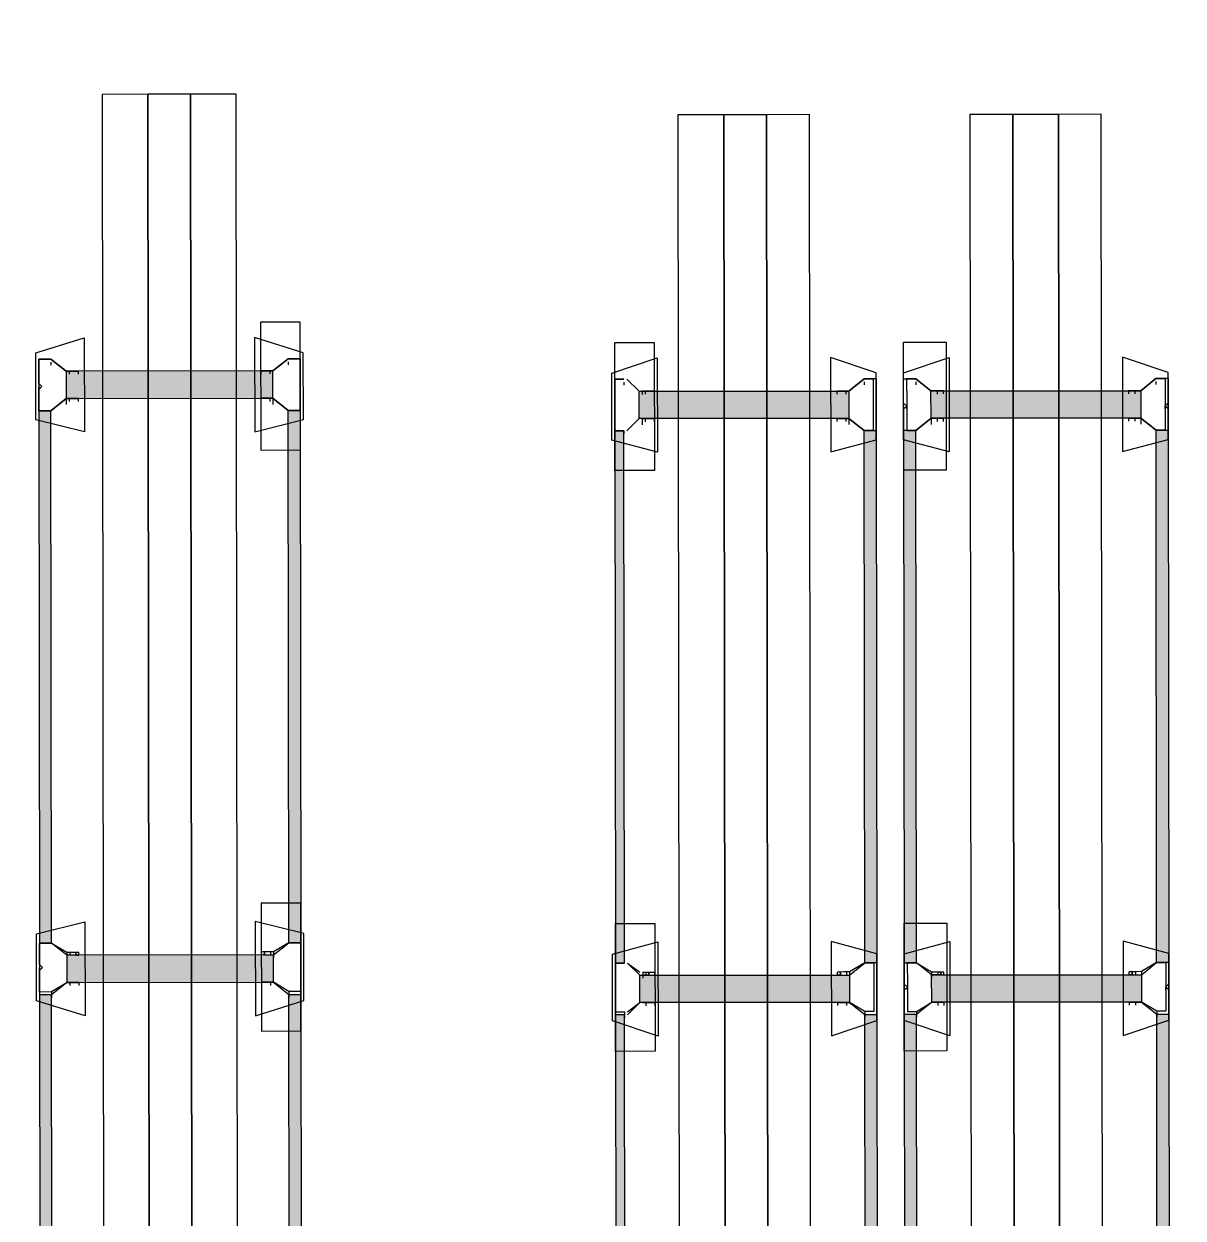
# Model space of a CAD drawing. Header units: feet. Extents: x -99009 to 3252343, y -11094690 to 9035152.
# Drawn here: x 2521591 to 2523581, y -1945439 to -1943391 of the extents above; entities that cross this region are included whole.
import ezdxf

# ---------------------------------------------------------------- set-up
doc = ezdxf.new("R2010")
doc.units = ezdxf.units.FT
doc.layers.add('1', color=1, linetype='Continuous')

# ---------------------------------------------------------------- blocks, each defined once
blk = doc.blocks.new('RM Stand 1')
at = {"transparency": 33554687}
for color, points in [(256, [(733127.3, -1125512.3), (734040.4, -1125491.4), (733127.3, -1125491.4)]), (256, [(733127.3, -1125512.3), (734040.4, -1125512.3), (734040.4, -1125491.4)]), (256, [(734129, -1125512.3), (735036.9, -1125491.4), (734129, -1125491.4)]), (256, [(734129, -1125512.3), (735036.9, -1125512.3), (735036.9, -1125491.4)]), (1, [(733106.4, -1125893.2), (733059.5, -1125538.4), (733059.5, -1125893.2)]), (1, [(733106.4, -1125893.2), (733106.4, -1125538.4), (733059.5, -1125538.4)]), (1, [(734108.2, -1125893.2), (734061.2, -1125538.4), (734061.2, -1125893.2)]), (1, [(734108.2, -1125893.2), (734108.2, -1125538.4), (734061.2, -1125538.4)]), (1, [(734108.2, -1125893.2), (734061.2, -1125538.4), (734061.2, -1125893.2)]), (1, [(734108.2, -1125893.2), (734108.2, -1125538.4), (734061.2, -1125538.4)]), (256, [(733127.3, -1125940.1), (734040.4, -1125919.2), (733127.3, -1125919.2)]), (256, [(733127.3, -1125940.1), (734040.4, -1125940.1), (734040.4, -1125919.2)]), (256, [(734129, -1125940.1), (735036.9, -1125919.2), (734129, -1125919.2)]), (256, [(734129, -1125940.1), (735036.9, -1125940.1), (735036.9, -1125919.2)]), (256, [(733127.3, -1129487.9), (734040.4, -1129508.8), (733127.3, -1129508.8)]), (256, [(733127.3, -1129487.9), (734040.4, -1129487.9), (734040.4, -1129508.8)]), (256, [(734129, -1129487.9), (735036.9, -1129508.8), (734129, -1129508.8)]), (256, [(734129, -1129487.9), (735036.9, -1129487.9), (735036.9, -1129508.8)]), (1, [(733106.4, -1129534.9), (733059.5, -1129894.9), (733059.5, -1129534.9)]), (1, [(733106.4, -1129534.9), (733106.4, -1129894.9), (733059.5, -1129894.9)]), (1, [(734108.2, -1129534.9), (734061.2, -1129894.9), (734061.2, -1129534.9)]), (1, [(734108.2, -1129534.9), (734108.2, -1129894.9), (734061.2, -1129894.9)]), (1, [(734108.2, -1129534.9), (734061.2, -1129894.9), (734061.2, -1129534.9)]), (1, [(734108.2, -1129534.9), (734108.2, -1129894.9), (734061.2, -1129894.9)]), (256, [(733127.3, -1129921), (734040.4, -1129941.9), (733127.3, -1129941.9)]), (256, [(733127.3, -1129921), (734040.4, -1129921), (734040.4, -1129941.9)]), (256, [(734129, -1129921), (735036.9, -1129941.9), (734129, -1129941.9)]), (256, [(734129, -1129921), (735036.9, -1129921), (735036.9, -1129941.9)]), (256, [(733127.3, -1129988.8), (734040.4, -1130009.7), (733127.3, -1130009.7)]), (256, [(733127.3, -1129988.8), (734040.4, -1129988.8), (734040.4, -1130009.7)]), (256, [(734129, -1129988.8), (735036.9, -1130009.7), (734129, -1130009.7)]), (256, [(734129, -1129988.8), (735036.9, -1129988.8), (735036.9, -1130009.7)]), (1, [(733106.4, -1130035.8), (733059.5, -1130395.8), (733059.5, -1130035.8)]), (1, [(733106.4, -1130035.8), (733106.4, -1130395.8), (733059.5, -1130395.8)]), (1, [(734108.2, -1130035.8), (734061.2, -1130395.8), (734061.2, -1130035.8)]), (1, [(734108.2, -1130035.8), (734108.2, -1130395.8), (734061.2, -1130395.8)]), (1, [(734108.2, -1130035.8), (734061.2, -1130395.8), (734061.2, -1130035.8)]), (1, [(734108.2, -1130035.8), (734108.2, -1130395.8), (734061.2, -1130395.8)]), (256, [(733127.3, -1130421.9), (734040.4, -1130437.5), (733127.3, -1130437.5)]), (256, [(733127.3, -1130421.9), (734040.4, -1130421.9), (734040.4, -1130437.5)]), (256, [(734129, -1130421.9), (735036.9, -1130437.5), (734129, -1130437.5)]), (256, [(734129, -1130421.9), (735036.9, -1130421.9), (735036.9, -1130437.5)])]:
    blk.add_hatch(color=color, dxfattribs=at).paths.add_polyline_path(points)
for points in [[(732976, -1125491.4), (732976, -1125559.3), (733195.1, -1125559.3), (733195.1, -1125491.4), (732976, -1125491.4)], [(733028.2, -1125486.2), (733002.1, -1125569.7), (733163.8, -1125569.7), (733143, -1125486.2), (733028.2, -1125486.2)], [(733127.3, -1125491.4), (734040.4, -1125491.4), (734040.4, -1125512.3), (733127.3, -1125512.3), (733127.3, -1125491.4), (733038.6, -1125491.4)], [(733038.6, -1125512.3), (733038.6, -1125491.4), (733038.6, -1125512.3)], [(733038.6, -1125491.4), (733080.4, -1125491.4), (733038.6, -1125491.4)], [(733080.4, -1125491.4), (733085.6, -1125491.4), (733080.4, -1125491.4)], [(733085.6, -1125491.4), (733090.8, -1125491.4), (733085.6, -1125491.4)], [(733090.8, -1125491.4), (733127.3, -1125491.4), (733090.8, -1125491.4)], [(733127.3, -1125491.4), (733127.3, -1125512.3), (733127.3, -1125491.4)], [(733972.5, -1125491.4), (733972.5, -1125559.3), (734191.7, -1125559.3), (734191.7, -1125491.4), (733972.5, -1125491.4)], [(733972.5, -1125491.4), (733972.5, -1125559.3), (734191.7, -1125559.3), (734191.7, -1125491.4), (733972.5, -1125491.4)], [(734024.7, -1125486.2), (734003.8, -1125569.7), (734165.6, -1125569.7), (734139.5, -1125486.2), (734024.7, -1125486.2)], [(734024.7, -1125486.2), (734003.8, -1125569.7), (734165.6, -1125569.7), (734139.5, -1125486.2), (734024.7, -1125486.2)], [(734129, -1125491.4), (735036.9, -1125491.4), (735036.9, -1125512.3), (734129, -1125512.3), (734129, -1125491.4), (734040.4, -1125491.4)], [(734040.4, -1125512.3), (734040.4, -1125491.4), (734040.4, -1125512.3)], [(734040.4, -1125491.4), (734076.9, -1125491.4), (734040.4, -1125491.4)], [(734040.4, -1125491.4), (734129, -1125491.4)], [(734040.4, -1125512.3), (734040.4, -1125491.4), (734040.4, -1125512.3)], [(734040.4, -1125491.4), (734076.9, -1125491.4), (734040.4, -1125491.4)], [(734076.9, -1125491.4), (734082.1, -1125491.4), (734076.9, -1125491.4)], [(734076.9, -1125491.4), (734082.1, -1125491.4), (734076.9, -1125491.4)], [(734082.1, -1125491.4), (734087.3, -1125491.4), (734082.1, -1125491.4)], [(734082.1, -1125491.4), (734087.3, -1125491.4), (734082.1, -1125491.4)], [(734123.8, -1125491.4), (734087.3, -1125491.4), (734129, -1125491.4)], [(734123.8, -1125491.4), (734087.3, -1125491.4), (734129, -1125491.4)], [(734123.8, -1125491.4), (734123.8, -1125512.3)], [(734123.8, -1125491.4), (734123.8, -1125512.3)], [(734129, -1125512.3), (734129, -1125491.4)], [(734129, -1125512.3), (734129, -1125491.4)], [(733059.5, -1125538.4), (733038.6, -1125512.3), (733059.5, -1125538.4)], [(733043.8, -1125512.3), (733049, -1125512.3)], [(733127.3, -1125512.3), (733106.4, -1125538.4), (733127.3, -1125512.3)], [(734061.2, -1125538.4), (734040.4, -1125512.3), (734056, -1125538.4)], [(734061.2, -1125538.4), (734040.4, -1125512.3), (734056, -1125538.4)], [(734123.8, -1125512.3), (734108.2, -1125538.4), (734129, -1125512.3)], [(734123.8, -1125512.3), (734108.2, -1125538.4), (734129, -1125512.3)], [(734123.8, -1125512.3), (734129, -1125512.3)], [(734123.8, -1125512.3), (734129, -1125512.3)], [(734129, -1125512.3), (734134.3, -1125512.3)], [(734129, -1125512.3), (734134.3, -1125512.3)], [(733059.5, -1125543.6), (733059.5, -1125538.4), (733059.5, -1125543.6)], [(733106.4, -1125893.2), (733106.4, -1125538.4), (733059.5, -1125538.4), (733059.5, -1125893.2), (733106.4, -1125893.2)], [(733059.5, -1125554), (733059.5, -1125548.8), (733059.5, -1125543.6), (733059.5, -1125548.8), (733059.5, -1125554)], [(733059.5, -1125543.6), (733064.7, -1125543.6)], [(733059.5, -1125554), (733059.5, -1125559.3), (733059.5, -1125554)], [(733106.4, -1125538.4), (733111.7, -1125538.4)], [(733106.4, -1125538.4), (733106.4, -1125543.6), (733106.4, -1125538.4)], [(733106.4, -1125554), (733106.4, -1125548.8), (733106.4, -1125543.6), (733106.4, -1125548.8), (733106.4, -1125554)], [(733106.4, -1125543.6), (733111.7, -1125543.6)], [(733106.4, -1125543.6), (733111.7, -1125543.6)], [(733106.4, -1125554), (733106.4, -1125559.3), (733106.4, -1125554)], [(733111.7, -1125538.4), (733116.9, -1125538.4)], [(734056, -1125543.6), (734061.2, -1125543.6), (734061.2, -1125538.4)], [(734056, -1125538.4), (734056, -1125543.6)], [(734056, -1125538.4), (734061.2, -1125538.4)], [(734056, -1125543.6), (734061.2, -1125543.6), (734061.2, -1125538.4)], [(734056, -1125538.4), (734056, -1125543.6)], [(734056, -1125538.4), (734061.2, -1125538.4)], [(734056, -1125554), (734061.2, -1125554), (734061.2, -1125548.8), (734061.2, -1125543.6)], [(734056, -1125543.6), (734056, -1125548.8), (734056, -1125554)], [(734056, -1125543.6), (734061.2, -1125543.6)], [(734056, -1125554), (734061.2, -1125554), (734061.2, -1125548.8), (734061.2, -1125543.6)], [(734056, -1125543.6), (734056, -1125548.8), (734056, -1125554)], [(734056, -1125543.6), (734061.2, -1125543.6)], [(734061.2, -1125554), (734056, -1125554), (734056, -1125559.3)], [(734061.2, -1125554), (734061.2, -1125559.3), (734056, -1125559.3)], [(734061.2, -1125554), (734056, -1125554), (734056, -1125559.3)], [(734061.2, -1125554), (734061.2, -1125559.3), (734056, -1125559.3)], [(734061.2, -1125538.4), (734066.4, -1125538.4)], [(734108.2, -1125893.2), (734108.2, -1125538.4), (734061.2, -1125538.4), (734061.2, -1125893.2), (734108.2, -1125893.2)], [(734061.2, -1125538.4), (734066.4, -1125538.4)], [(734108.2, -1125893.2), (734108.2, -1125538.4), (734061.2, -1125538.4), (734061.2, -1125893.2), (734108.2, -1125893.2)], [(734108.2, -1125538.4), (734108.2, -1125543.6), (734108.2, -1125538.4)], [(734108.2, -1125538.4), (734108.2, -1125543.6), (734108.2, -1125538.4)], [(734108.2, -1125554), (734108.2, -1125548.8), (734108.2, -1125543.6), (734108.2, -1125548.8), (734108.2, -1125554)], [(734108.2, -1125543.6), (734113.4, -1125543.6)], [(734108.2, -1125543.6), (734113.4, -1125543.6)], [(734108.2, -1125554), (734108.2, -1125548.8), (734108.2, -1125543.6), (734108.2, -1125548.8), (734108.2, -1125554)], [(734108.2, -1125543.6), (734113.4, -1125543.6)], [(734108.2, -1125543.6), (734113.4, -1125543.6)], [(734108.2, -1125554), (734108.2, -1125559.3), (734108.2, -1125554)], [(734108.2, -1125554), (734108.2, -1125559.3), (734108.2, -1125554)], [(733059.5, -1125559.3), (733064.7, -1125559.3)], [(733106.4, -1125559.3), (733111.7, -1125559.3)], [(734108.2, -1125559.3), (734113.4, -1125559.3)], [(734108.2, -1125559.3), (734113.4, -1125559.3)], [(732584.7, -1125679.2), (738584.7, -1125679.2), (738584.7, -1125601), (732584.7, -1125601), (732584.7, -1125679.2)], [(732584.7, -1125752.3), (738584.7, -1125752.3), (738584.7, -1125679.2), (732584.7, -1125679.2), (732584.7, -1125752.3)], [(732584.7, -1125830.6), (738584.7, -1125830.6), (738584.7, -1125752.3), (732584.7, -1125752.3), (732584.7, -1125830.6)], [(733028.2, -1125945.3), (733002.1, -1125861.9), (733163.8, -1125861.9), (733143, -1125945.3), (733028.2, -1125945.3)], [(734024.7, -1125945.3), (734003.8, -1125861.9), (734165.6, -1125861.9), (734139.5, -1125945.3), (734024.7, -1125945.3)], [(734024.7, -1125945.3), (734003.8, -1125861.9), (734165.6, -1125861.9), (734139.5, -1125945.3), (734024.7, -1125945.3)], [(733059.5, -1125877.5), (733059.5, -1125872.3), (733059.5, -1125877.5)], [(733059.5, -1125872.3), (733064.7, -1125872.3)], [(733059.5, -1125877.5), (733059.5, -1125882.7), (733059.5, -1125887.9), (733059.5, -1125882.7), (733059.5, -1125877.5)], [(733106.4, -1125877.5), (733106.4, -1125872.3), (733106.4, -1125877.5)], [(733106.4, -1125872.3), (733111.7, -1125872.3)], [(733106.4, -1125877.5), (733106.4, -1125882.7), (733106.4, -1125887.9), (733106.4, -1125882.7), (733106.4, -1125877.5)], [(734061.2, -1125877.5), (734056, -1125877.5), (734056, -1125872.3)], [(734061.2, -1125877.5), (734061.2, -1125872.3), (734056, -1125872.3)], [(734061.2, -1125877.5), (734056, -1125877.5), (734056, -1125872.3)], [(734061.2, -1125877.5), (734061.2, -1125872.3), (734056, -1125872.3)], [(734056, -1125877.5), (734061.2, -1125877.5), (734061.2, -1125882.7), (734061.2, -1125887.9)], [(734056, -1125887.9), (734056, -1125882.7), (734056, -1125877.5)], [(734056, -1125877.5), (734061.2, -1125877.5), (734061.2, -1125882.7), (734061.2, -1125887.9)], [(734056, -1125887.9), (734056, -1125882.7), (734056, -1125877.5)], [(734108.2, -1125877.5), (734108.2, -1125872.3), (734108.2, -1125877.5)], [(734108.2, -1125872.3), (734113.4, -1125872.3)], [(734108.2, -1125877.5), (734108.2, -1125872.3), (734108.2, -1125877.5)], [(734108.2, -1125872.3), (734113.4, -1125872.3)], [(734108.2, -1125877.5), (734108.2, -1125882.7), (734108.2, -1125887.9), (734108.2, -1125882.7), (734108.2, -1125877.5)], [(734108.2, -1125877.5), (734108.2, -1125882.7), (734108.2, -1125887.9), (734108.2, -1125882.7), (734108.2, -1125877.5)], [(733059.5, -1125893.2), (733038.6, -1125919.2), (733059.5, -1125893.2)], [(733059.5, -1125887.9), (733064.7, -1125887.9)], [(733059.5, -1125887.9), (733059.5, -1125893.2), (733059.5, -1125887.9)], [(733106.4, -1125887.9), (733111.7, -1125887.9)], [(733106.4, -1125893.2), (733106.4, -1125887.9), (733106.4, -1125893.2)], [(733106.4, -1125887.9), (733111.7, -1125887.9)], [(733127.3, -1125919.2), (733106.4, -1125893.2), (733127.3, -1125919.2)], [(733106.4, -1125893.2), (733111.7, -1125893.2)], [(733111.7, -1125893.2), (733116.9, -1125893.2)], [(734061.2, -1125893.2), (734040.4, -1125919.2), (734056, -1125893.2)], [(734061.2, -1125893.2), (734040.4, -1125919.2), (734056, -1125893.2)], [(734056, -1125887.9), (734061.2, -1125887.9)], [(734056, -1125887.9), (734061.2, -1125887.9), (734061.2, -1125893.2)], [(734056, -1125893.2), (734056, -1125887.9)], [(734056, -1125887.9), (734061.2, -1125887.9)], [(734056, -1125887.9), (734061.2, -1125887.9), (734061.2, -1125893.2)], [(734056, -1125893.2), (734056, -1125887.9)], [(734056, -1125893.2), (734061.2, -1125893.2)], [(734056, -1125893.2), (734061.2, -1125893.2)], [(734061.2, -1125893.2), (734066.4, -1125893.2)], [(734061.2, -1125893.2), (734066.4, -1125893.2)], [(734108.2, -1125887.9), (734113.4, -1125887.9)], [(734108.2, -1125893.2), (734108.2, -1125887.9), (734108.2, -1125893.2)], [(734108.2, -1125887.9), (734113.4, -1125887.9)], [(734108.2, -1125887.9), (734113.4, -1125887.9)], [(734108.2, -1125893.2), (734108.2, -1125887.9), (734108.2, -1125893.2)], [(734108.2, -1125887.9), (734113.4, -1125887.9)], [(734123.8, -1125919.2), (734108.2, -1125893.2), (734129, -1125919.2)], [(734123.8, -1125919.2), (734108.2, -1125893.2), (734129, -1125919.2)], [(733038.6, -1125919.2), (733038.6, -1125940.1), (733038.6, -1125919.2)], [(733043.8, -1125919.2), (733049, -1125919.2)], [(733127.3, -1125940.1), (734040.4, -1125940.1), (734040.4, -1125919.2), (733127.3, -1125919.2), (733127.3, -1125940.1)], [(733127.3, -1125940.1), (733127.3, -1125919.2), (733127.3, -1125940.1)], [(734040.4, -1125919.2), (734040.4, -1125940.1), (734040.4, -1125919.2)], [(734040.4, -1125919.2), (734040.4, -1125940.1), (734040.4, -1125919.2)], [(734123.8, -1125940.1), (734123.8, -1125919.2)], [(734123.8, -1125919.2), (734129, -1125919.2)], [(734123.8, -1125940.1), (734123.8, -1125919.2)], [(734123.8, -1125919.2), (734129, -1125919.2)], [(734129, -1125940.1), (735036.9, -1125940.1), (735036.9, -1125919.2), (734129, -1125919.2), (734129, -1125940.1)], [(734129, -1125919.2), (734129, -1125940.1)], [(734129, -1125919.2), (734134.3, -1125919.2)], [(734129, -1125919.2), (734129, -1125940.1)], [(734129, -1125919.2), (734134.3, -1125919.2)], [(733038.6, -1125940.1), (733127.3, -1125940.1)], [(733038.6, -1125940.1), (733080.4, -1125940.1), (733038.6, -1125940.1)], [(733085.6, -1125934.9), (733080.4, -1125940.1), (733085.6, -1125940.1)], [(733085.6, -1125934.9), (733090.8, -1125940.1), (733085.6, -1125940.1)], [(733090.8, -1125940.1), (733127.3, -1125940.1), (733090.8, -1125940.1)], [(734040.4, -1125940.1), (734129, -1125940.1)], [(734040.4, -1125940.1), (734076.9, -1125940.1), (734040.4, -1125940.1)], [(734040.4, -1125940.1), (734129, -1125940.1)], [(734040.4, -1125940.1), (734076.9, -1125940.1), (734040.4, -1125940.1)], [(734082.1, -1125934.9), (734076.9, -1125940.1), (734082.1, -1125940.1)], [(734082.1, -1125934.9), (734076.9, -1125940.1), (734082.1, -1125940.1)], [(734082.1, -1125934.9), (734087.3, -1125940.1), (734082.1, -1125940.1)], [(734082.1, -1125934.9), (734087.3, -1125940.1), (734082.1, -1125940.1)], [(734123.8, -1125940.1), (734087.3, -1125940.1), (734129, -1125940.1)], [(734123.8, -1125940.1), (734087.3, -1125940.1), (734129, -1125940.1)], [(733028.2, -1129487.9), (733002.1, -1129566.2), (733163.8, -1129566.2), (733143, -1129487.9), (733028.2, -1129487.9)], [(733038.6, -1129487.9), (733127.3, -1129487.9)], [(733038.6, -1129487.9), (733038.6, -1129508.8)], [(733080.4, -1129487.9), (733038.6, -1129487.9)], [(733080.4, -1129493.2), (733085.6, -1129493.2), (733080.4, -1129487.9)], [(733085.6, -1129487.9), (733090.8, -1129487.9)], [(733090.8, -1129493.2), (733085.6, -1129493.2), (733090.8, -1129487.9)], [(733127.3, -1129487.9), (733090.8, -1129487.9)], [(733127.3, -1129487.9), (734040.4, -1129487.9), (734040.4, -1129508.8), (733127.3, -1129508.8), (733127.3, -1129487.9)], [(733127.3, -1129493.2), (733127.3, -1129508.8), (733127.3, -1129487.9)], [(734024.7, -1129487.9), (734003.8, -1129566.2), (734165.6, -1129566.2), (734139.5, -1129487.9), (734024.7, -1129487.9)], [(734024.7, -1129487.9), (734003.8, -1129566.2), (734165.6, -1129566.2), (734139.5, -1129487.9), (734024.7, -1129487.9)], [(734040.4, -1129487.9), (734129, -1129487.9)], [(734040.4, -1129487.9), (734040.4, -1129508.8)], [(734076.9, -1129487.9), (734040.4, -1129487.9)], [(734040.4, -1129487.9), (734129, -1129487.9)], [(734040.4, -1129487.9), (734040.4, -1129508.8)], [(734076.9, -1129487.9), (734040.4, -1129487.9)], [(734076.9, -1129493.2), (734082.1, -1129493.2), (734076.9, -1129487.9)], [(734076.9, -1129493.2), (734082.1, -1129493.2), (734076.9, -1129487.9)], [(734082.1, -1129487.9), (734087.3, -1129487.9)], [(734087.3, -1129493.2), (734082.1, -1129493.2), (734087.3, -1129487.9)], [(734082.1, -1129487.9), (734087.3, -1129487.9)], [(734087.3, -1129493.2), (734082.1, -1129493.2), (734087.3, -1129487.9)], [(734129, -1129487.9), (734087.3, -1129487.9)], [(734129, -1129487.9), (734087.3, -1129487.9)], [(734129, -1129487.9), (735036.9, -1129487.9), (735036.9, -1129508.8), (734129, -1129508.8), (734129, -1129487.9)], [(734129, -1129508.8), (734129, -1129487.9)], [(734129, -1129508.8), (734129, -1129487.9)], [(733038.6, -1129508.8), (733038.6, -1129493.2)], [(733038.6, -1129493.2), (733080.4, -1129493.2)], [(733059.5, -1129534.9), (733038.6, -1129508.8), (733059.5, -1129534.9)], [(733043.8, -1129508.8), (733049, -1129508.8)], [(733085.6, -1129493.2), (733090.8, -1129493.2)], [(733090.8, -1129493.2), (733127.3, -1129493.2)], [(733127.3, -1129508.8), (733106.4, -1129534.9), (733127.3, -1129508.8)], [(734040.4, -1129508.8), (734040.4, -1129493.2)], [(734040.4, -1129493.2), (734076.9, -1129493.2)], [(734040.4, -1129508.8), (734040.4, -1129493.2)], [(734040.4, -1129493.2), (734076.9, -1129493.2)], [(734061.2, -1129534.9), (734040.4, -1129508.8), (734056, -1129534.9)], [(734061.2, -1129534.9), (734040.4, -1129508.8), (734056, -1129534.9)], [(734082.1, -1129493.2), (734087.3, -1129493.2)], [(734082.1, -1129493.2), (734087.3, -1129493.2)], [(734087.3, -1129493.2), (734123.8, -1129493.2)], [(734087.3, -1129493.2), (734123.8, -1129493.2)], [(734123.8, -1129508.8), (734108.2, -1129534.9), (734129, -1129508.8)], [(734123.8, -1129508.8), (734108.2, -1129534.9), (734129, -1129508.8)], [(734123.8, -1129493.2), (734123.8, -1129508.8)], [(734123.8, -1129493.2), (734123.8, -1129508.8)], [(734123.8, -1129508.8), (734129, -1129508.8)], [(734123.8, -1129508.8), (734129, -1129508.8)], [(734129, -1129508.8), (734134.3, -1129508.8)], [(734129, -1129508.8), (734134.3, -1129508.8)], [(733059.5, -1129545.3), (733059.5, -1129534.9), (733059.5, -1129545.3)], [(733106.4, -1129534.9), (733106.4, -1129894.9), (733059.5, -1129894.9), (733059.5, -1129534.9), (733106.4, -1129534.9)], [(733059.5, -1129550.6), (733059.5, -1129545.3), (733059.5, -1129550.6)], [(733059.5, -1129545.3), (733064.7, -1129545.3)], [(733059.5, -1129550.6), (733059.5, -1129555.8), (733059.5, -1129550.6)], [(733106.4, -1129534.9), (733111.7, -1129534.9)], [(733106.4, -1129534.9), (733106.4, -1129545.3), (733106.4, -1129534.9)], [(733106.4, -1129550.6), (733106.4, -1129545.3), (733106.4, -1129550.6)], [(733106.4, -1129545.3), (733111.7, -1129545.3)], [(733106.4, -1129545.3), (733111.7, -1129545.3)], [(733106.4, -1129550.6), (733106.4, -1129555.8), (733106.4, -1129550.6)], [(733111.7, -1129534.9), (733116.9, -1129534.9)], [(734056, -1129545.3), (734061.2, -1129545.3), (734061.2, -1129534.9)], [(734056, -1129534.9), (734056, -1129545.3)], [(734056, -1129534.9), (734061.2, -1129534.9)], [(734056, -1129545.3), (734061.2, -1129545.3), (734061.2, -1129534.9)], [(734056, -1129534.9), (734056, -1129545.3)], [(734056, -1129534.9), (734061.2, -1129534.9)], [(734056, -1129550.6), (734061.2, -1129550.6), (734061.2, -1129545.3)], [(734056, -1129545.3), (734056, -1129550.6)], [(734056, -1129545.3), (734061.2, -1129545.3)], [(734056, -1129550.6), (734061.2, -1129550.6), (734061.2, -1129545.3)], [(734056, -1129545.3), (734056, -1129550.6)], [(734056, -1129545.3), (734061.2, -1129545.3)], [(734061.2, -1129550.6), (734056, -1129550.6), (734056, -1129555.8)], [(734061.2, -1129550.6), (734061.2, -1129555.8), (734056, -1129555.8)], [(734061.2, -1129550.6), (734056, -1129550.6), (734056, -1129555.8)], [(734061.2, -1129550.6), (734061.2, -1129555.8), (734056, -1129555.8)], [(734061.2, -1129534.9), (734066.4, -1129534.9)], [(734108.2, -1129534.9), (734108.2, -1129894.9), (734061.2, -1129894.9), (734061.2, -1129534.9), (734108.2, -1129534.9)], [(734061.2, -1129534.9), (734066.4, -1129534.9)], [(734108.2, -1129534.9), (734108.2, -1129894.9), (734061.2, -1129894.9), (734061.2, -1129534.9), (734108.2, -1129534.9)], [(734108.2, -1129534.9), (734108.2, -1129545.3), (734108.2, -1129534.9)], [(734108.2, -1129534.9), (734108.2, -1129545.3), (734108.2, -1129534.9)], [(734108.2, -1129550.6), (734108.2, -1129545.3), (734108.2, -1129550.6)], [(734108.2, -1129545.3), (734113.4, -1129545.3)], [(734108.2, -1129545.3), (734113.4, -1129545.3)], [(734108.2, -1129550.6), (734108.2, -1129545.3), (734108.2, -1129550.6)], [(734108.2, -1129545.3), (734113.4, -1129545.3)], [(734108.2, -1129545.3), (734113.4, -1129545.3)], [(734108.2, -1129550.6), (734108.2, -1129555.8), (734108.2, -1129550.6)], [(734108.2, -1129550.6), (734108.2, -1129555.8), (734108.2, -1129550.6)], [(733059.5, -1129555.8), (733064.7, -1129555.8)], [(733106.4, -1129555.8), (733111.7, -1129555.8)], [(734108.2, -1129555.8), (734113.4, -1129555.8)], [(734108.2, -1129555.8), (734113.4, -1129555.8)], [(732584.7, -1129602.7), (738584.7, -1129602.7), (738584.7, -1129675.8), (732584.7, -1129675.8), (732584.7, -1129602.7)], [(732584.7, -1129675.8), (738584.7, -1129675.8), (738584.7, -1129754), (732584.7, -1129754), (732584.7, -1129675.8)], [(732584.7, -1129754), (738584.7, -1129754), (738584.7, -1129827.1), (732584.7, -1129827.1), (732584.7, -1129754)], [(732976, -1129941.9), (732976, -1129868.8), (733195.1, -1129868.8), (733195.1, -1129941.9), (732976, -1129941.9)], [(733028.2, -1129941.9), (733002.1, -1129863.6), (733163.8, -1129863.6), (733143, -1129941.9), (733028.2, -1129941.9)], [(733059.5, -1129879.2), (733059.5, -1129874), (733059.5, -1129879.2)], [(733059.5, -1129874), (733064.7, -1129874)], [(733059.5, -1129879.2), (733059.5, -1129884.5), (733059.5, -1129879.2)], [(733106.4, -1129879.2), (733106.4, -1129874), (733106.4, -1129879.2)], [(733106.4, -1129874), (733111.7, -1129874)], [(733106.4, -1129879.2), (733106.4, -1129884.5), (733106.4, -1129879.2)], [(733972.5, -1129941.9), (733972.5, -1129868.8), (734191.7, -1129868.8), (734191.7, -1129941.9), (733972.5, -1129941.9)], [(733972.5, -1129941.9), (733972.5, -1129868.8), (734191.7, -1129868.8), (734191.7, -1129941.9), (733972.5, -1129941.9)], [(734024.7, -1129941.9), (734003.8, -1129863.6), (734165.6, -1129863.6), (734139.5, -1129941.9), (734024.7, -1129941.9)], [(734024.7, -1129941.9), (734003.8, -1129863.6), (734165.6, -1129863.6), (734139.5, -1129941.9), (734024.7, -1129941.9)], [(734061.2, -1129879.2), (734056, -1129879.2), (734056, -1129874)], [(734061.2, -1129879.2), (734061.2, -1129874), (734056, -1129874)], [(734061.2, -1129879.2), (734056, -1129879.2), (734056, -1129874)], [(734061.2, -1129879.2), (734061.2, -1129874), (734056, -1129874)], [(734056, -1129879.2), (734061.2, -1129879.2), (734061.2, -1129884.5)], [(734056, -1129884.5), (734056, -1129879.2)], [(734056, -1129879.2), (734061.2, -1129879.2), (734061.2, -1129884.5)], [(734056, -1129884.5), (734056, -1129879.2)], [(734108.2, -1129879.2), (734108.2, -1129874), (734108.2, -1129879.2)], [(734108.2, -1129874), (734113.4, -1129874)], [(734108.2, -1129879.2), (734108.2, -1129874), (734108.2, -1129879.2)], [(734108.2, -1129874), (734113.4, -1129874)], [(734108.2, -1129879.2), (734108.2, -1129884.5), (734108.2, -1129879.2)], [(734108.2, -1129879.2), (734108.2, -1129884.5), (734108.2, -1129879.2)], [(733059.5, -1129894.9), (733038.6, -1129921), (733059.5, -1129894.9)], [(733059.5, -1129884.5), (733064.7, -1129884.5)], [(733059.5, -1129884.5), (733059.5, -1129894.9), (733059.5, -1129884.5)], [(733106.4, -1129884.5), (733111.7, -1129884.5)], [(733106.4, -1129894.9), (733106.4, -1129884.5), (733106.4, -1129894.9)], [(733106.4, -1129884.5), (733111.7, -1129884.5)], [(733127.3, -1129921), (733106.4, -1129894.9), (733127.3, -1129921)], [(733106.4, -1129894.9), (733111.7, -1129894.9)], [(733111.7, -1129894.9), (733116.9, -1129894.9)], [(734061.2, -1129894.9), (734040.4, -1129921), (734056, -1129894.9)], [(734061.2, -1129894.9), (734040.4, -1129921), (734056, -1129894.9)], [(734056, -1129884.5), (734061.2, -1129884.5)], [(734056, -1129884.5), (734061.2, -1129884.5), (734061.2, -1129894.9)], [(734056, -1129894.9), (734056, -1129884.5)], [(734056, -1129884.5), (734061.2, -1129884.5)], [(734056, -1129884.5), (734061.2, -1129884.5), (734061.2, -1129894.9)], [(734056, -1129894.9), (734056, -1129884.5)], [(734056, -1129894.9), (734061.2, -1129894.9)], [(734056, -1129894.9), (734061.2, -1129894.9)], [(734061.2, -1129894.9), (734066.4, -1129894.9)], [(734061.2, -1129894.9), (734066.4, -1129894.9)], [(734108.2, -1129884.5), (734113.4, -1129884.5)], [(734108.2, -1129894.9), (734108.2, -1129884.5), (734108.2, -1129894.9)], [(734108.2, -1129884.5), (734113.4, -1129884.5)], [(734108.2, -1129884.5), (734113.4, -1129884.5)], [(734108.2, -1129894.9), (734108.2, -1129884.5), (734108.2, -1129894.9)], [(734108.2, -1129884.5), (734113.4, -1129884.5)], [(734123.8, -1129921), (734108.2, -1129894.9), (734129, -1129921)], [(734123.8, -1129921), (734108.2, -1129894.9), (734129, -1129921)], [(733127.3, -1129941.9), (734040.4, -1129941.9), (734040.4, -1129921), (733127.3, -1129921), (733127.3, -1129941.9), (733038.6, -1129941.9)], [(733038.6, -1129921), (733038.6, -1129936.6)], [(733038.6, -1129941.9), (733038.6, -1129921)], [(733043.8, -1129921), (733049, -1129921)], [(733127.3, -1129936.6), (733127.3, -1129921), (733127.3, -1129941.9)], [(734129, -1129941.9), (735036.9, -1129941.9), (735036.9, -1129921), (734129, -1129921), (734129, -1129941.9), (734040.4, -1129941.9)], [(734040.4, -1129921), (734040.4, -1129936.6)], [(734040.4, -1129941.9), (734040.4, -1129921)], [(734040.4, -1129921), (734040.4, -1129936.6)], [(734040.4, -1129941.9), (734040.4, -1129921)], [(734123.8, -1129936.6), (734123.8, -1129921)], [(734123.8, -1129921), (734129, -1129921)], [(734123.8, -1129936.6), (734123.8, -1129921)], [(734123.8, -1129921), (734129, -1129921)], [(734129, -1129921), (734129, -1129941.9)], [(734129, -1129921), (734134.3, -1129921)], [(734129, -1129921), (734129, -1129941.9)], [(734129, -1129921), (734134.3, -1129921)], [(733038.6, -1129936.6), (733080.4, -1129936.6)], [(733080.4, -1129936.6), (733085.6, -1129936.6), (733080.4, -1129941.9)], [(733085.6, -1129936.6), (733090.8, -1129936.6)], [(733090.8, -1129936.6), (733085.6, -1129936.6), (733090.8, -1129941.9)], [(733090.8, -1129936.6), (733127.3, -1129936.6)], [(734040.4, -1129936.6), (734076.9, -1129936.6)], [(734040.4, -1129936.6), (734076.9, -1129936.6)], [(734076.9, -1129936.6), (734082.1, -1129936.6), (734076.9, -1129941.9)], [(734076.9, -1129936.6), (734082.1, -1129936.6), (734076.9, -1129941.9)], [(734082.1, -1129936.6), (734087.3, -1129936.6)], [(734087.3, -1129936.6), (734082.1, -1129936.6), (734087.3, -1129941.9)], [(734082.1, -1129936.6), (734087.3, -1129936.6)], [(734087.3, -1129936.6), (734082.1, -1129936.6), (734087.3, -1129941.9)], [(734087.3, -1129936.6), (734123.8, -1129936.6)], [(734087.3, -1129936.6), (734123.8, -1129936.6)], [(733080.4, -1129941.9), (733038.6, -1129941.9)], [(733085.6, -1129941.9), (733090.8, -1129941.9)], [(733127.3, -1129941.9), (733090.8, -1129941.9)], [(734076.9, -1129941.9), (734040.4, -1129941.9)], [(734040.4, -1129941.9), (734129, -1129941.9)], [(734076.9, -1129941.9), (734040.4, -1129941.9)], [(734082.1, -1129941.9), (734087.3, -1129941.9)], [(734082.1, -1129941.9), (734087.3, -1129941.9)], [(734129, -1129941.9), (734087.3, -1129941.9)], [(734129, -1129941.9), (734087.3, -1129941.9)], [(733028.2, -1129988.8), (733002.1, -1130067.1), (733163.8, -1130067.1), (733143, -1129988.8), (733028.2, -1129988.8)], [(733038.6, -1129988.8), (733127.3, -1129988.8)], [(733038.6, -1129988.8), (733038.6, -1130009.7)], [(733080.4, -1129988.8), (733038.6, -1129988.8)], [(733038.6, -1130009.7), (733038.6, -1129994)], [(733038.6, -1129994), (733080.4, -1129994)], [(733085.6, -1129988.8), (733080.4, -1129988.8)], [(733080.4, -1129994), (733085.6, -1129994)], [(733085.6, -1129988.8), (733090.8, -1129988.8)], [(733090.8, -1129988.8), (733085.6, -1129988.8)], [(733085.6, -1129994), (733090.8, -1129994)], [(733085.6, -1129994), (733090.8, -1129994)], [(733127.3, -1129988.8), (733090.8, -1129988.8)], [(733090.8, -1129994), (733127.3, -1129994)], [(733127.3, -1129988.8), (734040.4, -1129988.8), (734040.4, -1130009.7), (733127.3, -1130009.7), (733127.3, -1129988.8)], [(733127.3, -1129994), (733127.3, -1130009.7), (733127.3, -1129988.8)], [(734024.7, -1129988.8), (734003.8, -1130067.1), (734165.6, -1130067.1), (734139.5, -1129988.8), (734024.7, -1129988.8)], [(734024.7, -1129988.8), (734003.8, -1130067.1), (734165.6, -1130067.1), (734139.5, -1129988.8), (734024.7, -1129988.8)], [(734040.4, -1129988.8), (734129, -1129988.8)], [(734040.4, -1129988.8), (734040.4, -1130009.7)], [(734076.9, -1129988.8), (734040.4, -1129988.8)], [(734040.4, -1129988.8), (734129, -1129988.8)], [(734040.4, -1129988.8), (734040.4, -1130009.7)], [(734076.9, -1129988.8), (734040.4, -1129988.8)], [(734040.4, -1130009.7), (734040.4, -1129994)], [(734040.4, -1129994), (734076.9, -1129994)], [(734040.4, -1130009.7), (734040.4, -1129994)], [(734040.4, -1129994), (734076.9, -1129994)], [(734082.1, -1129988.8), (734076.9, -1129988.8)], [(734082.1, -1129988.8), (734076.9, -1129988.8)], [(734076.9, -1129994), (734082.1, -1129994)], [(734076.9, -1129994), (734082.1, -1129994)], [(734082.1, -1129988.8), (734087.3, -1129988.8)], [(734087.3, -1129988.8), (734082.1, -1129988.8)], [(734082.1, -1129988.8), (734087.3, -1129988.8)], [(734087.3, -1129988.8), (734082.1, -1129988.8)], [(734082.1, -1129994), (734087.3, -1129994)], [(734082.1, -1129994), (734087.3, -1129994)], [(734082.1, -1129994), (734087.3, -1129994)], [(734082.1, -1129994), (734087.3, -1129994)], [(734129, -1129988.8), (734087.3, -1129988.8)], [(734129, -1129988.8), (734087.3, -1129988.8)], [(734087.3, -1129994), (734123.8, -1129994)], [(734087.3, -1129994), (734123.8, -1129994)], [(734123.8, -1129994), (734123.8, -1130009.7)], [(734123.8, -1129994), (734123.8, -1130009.7)], [(734129, -1129988.8), (735036.9, -1129988.8), (735036.9, -1130009.7), (734129, -1130009.7), (734129, -1129988.8)], [(734129, -1130009.7), (734129, -1129988.8)], [(734129, -1130009.7), (734129, -1129988.8)], [(733059.5, -1130035.8), (733038.6, -1130009.7), (733059.5, -1130035.8)], [(733043.8, -1130009.7), (733049, -1130009.7)], [(733127.3, -1130009.7), (733106.4, -1130035.8), (733127.3, -1130009.7)], [(734061.2, -1130035.8), (734040.4, -1130009.7), (734056, -1130035.8)], [(734061.2, -1130035.8), (734040.4, -1130009.7), (734056, -1130035.8)], [(734123.8, -1130009.7), (734108.2, -1130035.8), (734129, -1130009.7)], [(734123.8, -1130009.7), (734108.2, -1130035.8), (734129, -1130009.7)], [(734123.8, -1130009.7), (734129, -1130009.7)], [(734123.8, -1130009.7), (734129, -1130009.7)], [(734129, -1130009.7), (734134.3, -1130009.7)], [(734129, -1130009.7), (734134.3, -1130009.7)], [(733059.5, -1130041), (733059.5, -1130035.8), (733059.5, -1130041)], [(733106.4, -1130035.8), (733106.4, -1130395.8), (733059.5, -1130395.8), (733059.5, -1130035.8), (733106.4, -1130035.8)], [(733059.5, -1130051.4), (733059.5, -1130046.2), (733059.5, -1130041), (733059.5, -1130046.2), (733059.5, -1130051.4)], [(733059.5, -1130041), (733064.7, -1130041)], [(733106.4, -1130035.8), (733111.7, -1130035.8)], [(733106.4, -1130035.8), (733106.4, -1130041), (733106.4, -1130035.8)], [(733106.4, -1130051.4), (733106.4, -1130046.2), (733106.4, -1130041), (733106.4, -1130046.2), (733106.4, -1130051.4)], [(733106.4, -1130041), (733111.7, -1130041)], [(733106.4, -1130041), (733111.7, -1130041)], [(733111.7, -1130035.8), (733116.9, -1130035.8)], [(734056, -1130041), (734061.2, -1130041), (734061.2, -1130035.8)], [(734056, -1130035.8), (734056, -1130041)], [(734056, -1130035.8), (734061.2, -1130035.8)], [(734056, -1130041), (734061.2, -1130041), (734061.2, -1130035.8)], [(734056, -1130035.8), (734056, -1130041)], [(734056, -1130035.8), (734061.2, -1130035.8)], [(734056, -1130051.4), (734061.2, -1130051.4), (734061.2, -1130046.2), (734061.2, -1130041)], [(734056, -1130041), (734056, -1130046.2), (734056, -1130051.4)], [(734056, -1130041), (734061.2, -1130041)], [(734056, -1130051.4), (734061.2, -1130051.4), (734061.2, -1130046.2), (734061.2, -1130041)], [(734056, -1130041), (734056, -1130046.2), (734056, -1130051.4)], [(734056, -1130041), (734061.2, -1130041)], [(734061.2, -1130035.8), (734066.4, -1130035.8)], [(734108.2, -1130035.8), (734108.2, -1130395.8), (734061.2, -1130395.8), (734061.2, -1130035.8), (734108.2, -1130035.8)], [(734061.2, -1130035.8), (734066.4, -1130035.8)], [(734108.2, -1130035.8), (734108.2, -1130395.8), (734061.2, -1130395.8), (734061.2, -1130035.8), (734108.2, -1130035.8)], [(734108.2, -1130035.8), (734108.2, -1130041), (734108.2, -1130035.8)], [(734108.2, -1130035.8), (734108.2, -1130041), (734108.2, -1130035.8)], [(734108.2, -1130051.4), (734108.2, -1130046.2), (734108.2, -1130041), (734108.2, -1130046.2), (734108.2, -1130051.4)], [(734108.2, -1130041), (734113.4, -1130041)], [(734108.2, -1130041), (734113.4, -1130041)], [(734108.2, -1130051.4), (734108.2, -1130046.2), (734108.2, -1130041), (734108.2, -1130046.2), (734108.2, -1130051.4)], [(734108.2, -1130041), (734113.4, -1130041)], [(734108.2, -1130041), (734113.4, -1130041)], [(733059.5, -1130051.4), (733059.5, -1130056.6), (733059.5, -1130051.4)], [(733059.5, -1130056.6), (733064.7, -1130056.6)], [(733106.4, -1130051.4), (733106.4, -1130056.6), (733106.4, -1130051.4)], [(733106.4, -1130056.6), (733111.7, -1130056.6)], [(734061.2, -1130051.4), (734056, -1130051.4), (734056, -1130056.6)], [(734061.2, -1130051.4), (734061.2, -1130056.6), (734056, -1130056.6)], [(734061.2, -1130051.4), (734056, -1130051.4), (734056, -1130056.6)], [(734061.2, -1130051.4), (734061.2, -1130056.6), (734056, -1130056.6)], [(734108.2, -1130051.4), (734108.2, -1130056.6), (734108.2, -1130051.4)], [(734108.2, -1130051.4), (734108.2, -1130056.6), (734108.2, -1130051.4)], [(734108.2, -1130056.6), (734113.4, -1130056.6)], [(734108.2, -1130056.6), (734113.4, -1130056.6)], [(732584.7, -1130103.6), (738584.7, -1130103.6), (738584.7, -1130176.6), (732584.7, -1130176.6), (732584.7, -1130103.6)], [(732584.7, -1130176.6), (738584.7, -1130176.6), (738584.7, -1130249.7), (732584.7, -1130249.7), (732584.7, -1130176.6)], [(732584.7, -1130249.7), (738584.7, -1130249.7), (738584.7, -1130327.9), (732584.7, -1130327.9), (732584.7, -1130249.7)], [(732976, -1130437.5), (732976, -1130369.7), (733195.1, -1130369.7), (733195.1, -1130437.5), (732976, -1130437.5)], [(733028.2, -1130442.7), (733002.1, -1130364.5), (733163.8, -1130364.5), (733143, -1130442.7), (733028.2, -1130442.7)], [(733059.5, -1130380.1), (733059.5, -1130369.7), (733059.5, -1130380.1)], [(733059.5, -1130369.7), (733064.7, -1130369.7)], [(733106.4, -1130380.1), (733106.4, -1130369.7), (733106.4, -1130380.1)], [(733106.4, -1130369.7), (733111.7, -1130369.7)], [(733972.5, -1130437.5), (733972.5, -1130369.7), (734191.7, -1130369.7), (734191.7, -1130437.5), (733972.5, -1130437.5)], [(733972.5, -1130437.5), (733972.5, -1130369.7), (734191.7, -1130369.7), (734191.7, -1130437.5), (733972.5, -1130437.5)], [(734024.7, -1130442.7), (734003.8, -1130364.5), (734165.6, -1130364.5), (734139.5, -1130442.7), (734024.7, -1130442.7)], [(734024.7, -1130442.7), (734003.8, -1130364.5), (734165.6, -1130364.5), (734139.5, -1130442.7), (734024.7, -1130442.7)], [(734061.2, -1130380.1), (734056, -1130380.1), (734056, -1130369.7)], [(734061.2, -1130380.1), (734061.2, -1130369.7), (734056, -1130369.7)], [(734061.2, -1130380.1), (734056, -1130380.1), (734056, -1130369.7)], [(734061.2, -1130380.1), (734061.2, -1130369.7), (734056, -1130369.7)], [(734108.2, -1130380.1), (734108.2, -1130369.7), (734108.2, -1130380.1)], [(734108.2, -1130369.7), (734113.4, -1130369.7)], [(734108.2, -1130380.1), (734108.2, -1130369.7), (734108.2, -1130380.1)], [(734108.2, -1130369.7), (734113.4, -1130369.7)], [(733059.5, -1130380.1), (733059.5, -1130385.3), (733059.5, -1130380.1)], [(733059.5, -1130385.3), (733064.7, -1130385.3)], [(733059.5, -1130385.3), (733059.5, -1130390.6), (733059.5, -1130385.3)], [(733059.5, -1130390.6), (733064.7, -1130390.6)], [(733106.4, -1130380.1), (733106.4, -1130385.3), (733106.4, -1130380.1)], [(733106.4, -1130385.3), (733111.7, -1130385.3)], [(733106.4, -1130390.6), (733106.4, -1130385.3), (733106.4, -1130390.6)], [(733106.4, -1130385.3), (733111.7, -1130385.3)], [(733106.4, -1130390.6), (733111.7, -1130390.6)], [(733111.7, -1130390.6), (733116.9, -1130390.6)], [(734056, -1130380.1), (734061.2, -1130380.1), (734061.2, -1130385.3)], [(734056, -1130385.3), (734056, -1130380.1)], [(734056, -1130380.1), (734061.2, -1130380.1), (734061.2, -1130385.3)], [(734056, -1130385.3), (734056, -1130380.1)], [(734056, -1130385.3), (734061.2, -1130385.3)], [(734056, -1130385.3), (734061.2, -1130385.3), (734061.2, -1130390.6)], [(734056, -1130390.6), (734056, -1130385.3)], [(734056, -1130385.3), (734061.2, -1130385.3)], [(734056, -1130385.3), (734061.2, -1130385.3), (734061.2, -1130390.6)], [(734056, -1130390.6), (734056, -1130385.3)], [(734056, -1130390.6), (734061.2, -1130390.6)], [(734056, -1130390.6), (734061.2, -1130390.6)], [(734061.2, -1130390.6), (734066.4, -1130390.6)], [(734061.2, -1130390.6), (734066.4, -1130390.6)], [(734108.2, -1130380.1), (734108.2, -1130385.3), (734108.2, -1130380.1)], [(734108.2, -1130380.1), (734108.2, -1130385.3), (734108.2, -1130380.1)], [(734108.2, -1130385.3), (734113.4, -1130385.3)], [(734108.2, -1130390.6), (734108.2, -1130385.3), (734108.2, -1130390.6)], [(734108.2, -1130385.3), (734113.4, -1130385.3)], [(734108.2, -1130385.3), (734113.4, -1130385.3)], [(734108.2, -1130390.6), (734108.2, -1130385.3), (734108.2, -1130390.6)], [(734108.2, -1130385.3), (734113.4, -1130385.3)], [(733059.5, -1130395.8), (733038.6, -1130416.6), (733059.5, -1130395.8)], [(733127.3, -1130416.6), (733106.4, -1130395.8), (733127.3, -1130416.6)], [(734061.2, -1130395.8), (734040.4, -1130416.6), (734056, -1130395.8)], [(734061.2, -1130395.8), (734040.4, -1130416.6), (734056, -1130395.8)], [(734123.8, -1130416.6), (734108.2, -1130395.8), (734129, -1130416.6)], [(734123.8, -1130416.6), (734108.2, -1130395.8), (734129, -1130416.6)], [(733127.3, -1130437.5), (734040.4, -1130437.5), (734040.4, -1130421.9), (733127.3, -1130421.9), (733127.3, -1130437.5), (733038.6, -1130437.5)], [(733038.6, -1130421.9), (733038.6, -1130437.5), (733038.6, -1130421.9)], [(733043.8, -1130421.9), (733049, -1130421.9)], [(733127.3, -1130437.5), (733127.3, -1130421.9), (733127.3, -1130437.5)], [(733127.3, -1130421.9), (733132.5, -1130421.9)], [(734129, -1130437.5), (735036.9, -1130437.5), (735036.9, -1130421.9), (734129, -1130421.9), (734129, -1130437.5), (734040.4, -1130437.5)], [(734040.4, -1130421.9), (734040.4, -1130437.5), (734040.4, -1130421.9)], [(734040.4, -1130421.9), (734040.4, -1130437.5), (734040.4, -1130421.9)], [(734123.8, -1130437.5), (734123.8, -1130421.9)], [(734123.8, -1130421.9), (734129, -1130421.9)], [(734123.8, -1130437.5), (734123.8, -1130421.9)], [(734123.8, -1130421.9), (734129, -1130421.9)], [(734129, -1130421.9), (734129, -1130437.5)], [(734129, -1130421.9), (734134.3, -1130421.9)], [(734129, -1130421.9), (734129, -1130437.5)], [(734129, -1130421.9), (734134.3, -1130421.9)], [(733038.6, -1130437.5), (733080.4, -1130437.5), (733038.6, -1130437.5)], [(733080.4, -1130437.5), (733085.6, -1130437.5), (733080.4, -1130437.5)], [(733085.6, -1130437.5), (733090.8, -1130437.5), (733085.6, -1130437.5)], [(733090.8, -1130437.5), (733127.3, -1130437.5), (733090.8, -1130437.5)], [(734040.4, -1130437.5), (734076.9, -1130437.5), (734040.4, -1130437.5)], [(734040.4, -1130437.5), (734129, -1130437.5)], [(734040.4, -1130437.5), (734076.9, -1130437.5), (734040.4, -1130437.5)], [(734076.9, -1130437.5), (734082.1, -1130437.5), (734076.9, -1130437.5)], [(734076.9, -1130437.5), (734082.1, -1130437.5), (734076.9, -1130437.5)], [(734082.1, -1130437.5), (734087.3, -1130437.5), (734082.1, -1130437.5)], [(734082.1, -1130437.5), (734087.3, -1130437.5), (734082.1, -1130437.5)], [(734123.8, -1130437.5), (734087.3, -1130437.5), (734129, -1130437.5)], [(734123.8, -1130437.5), (734087.3, -1130437.5), (734129, -1130437.5)]]:
    blk.add_lwpolyline(points, dxfattribs=at)

msp = doc.modelspace()

# ---------------------------------------------------------------- linework, layer by layer
at = {"layer": '1'}
msp.add_arc((2520410.24778, -1978395.99612), 100000, 84.1346387202, 194.3871675539, dxfattribs=at)

# ---------------------------------------------------------------- block references
at = {"color": 3}
for p, rotation in [((3646724.07666, -1209649.34057), 270.0650517140731), ((3652209.80031, -1209678.72272), 270.0650517140734)]:
    msp.add_blockref('RM Stand 1', p, dxfattribs=dict(at, rotation=rotation))

doc.saveas('drawing.dxf')
